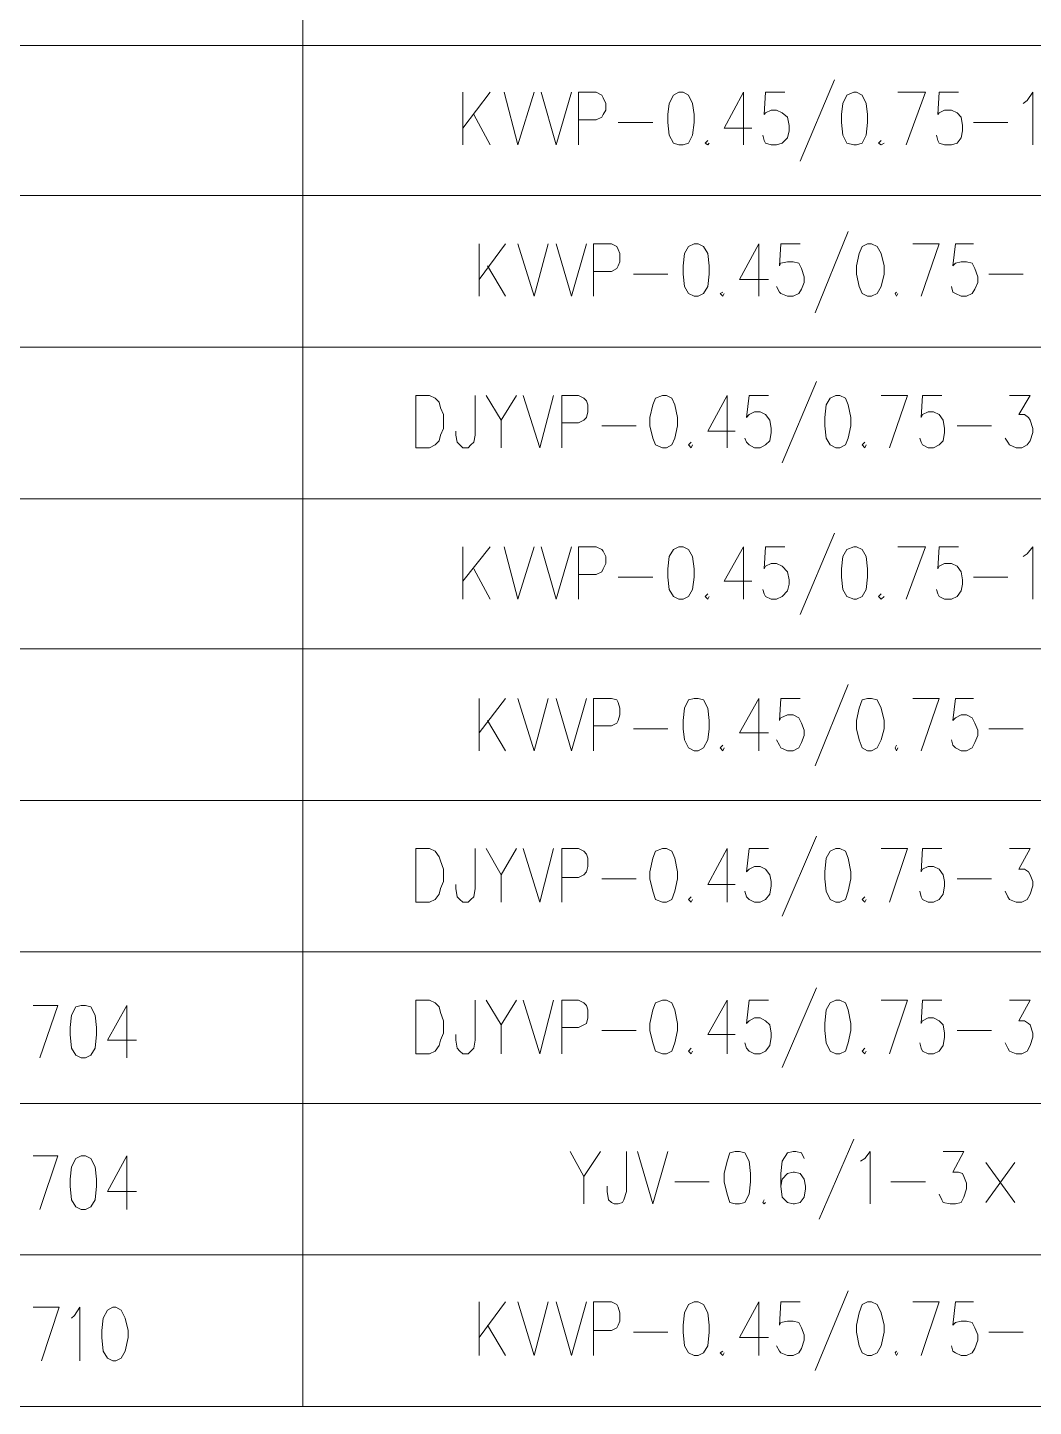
# Model space of a CAD drawing. Header units: millimetres. Extents: x 201 to 11482, y -7821 to 251.
# Drawn here: x 3370.3 to 3416.7, y -5564.6 to -5501 of the extents above; entities that cross this region are included whole.
import ezdxf

# ---------------------------------------------------------------- set-up
doc = ezdxf.new("R2010")
doc.units = ezdxf.units.MM

msp = doc.modelspace()

# ---------------------------------------------------------------- linework, layer by layer
at = {"color": 0, "lineweight": 18}
for points in [[(3323.277, -5494.868), (3323.277, -5501.853), (3383.031, -5501.853), (3383.031, -5494.868)], [(3323.277, -5501.853), (3323.277, -5508.774), (3383.031, -5508.774)], [(3383.031, -5501.853), (3432.878, -5501.853)], [(3383.031, -5501.853), (3383.031, -5508.774), (3432.878, -5508.774)], [(3407.542, -5503.44), (3405.954, -5507.187)], [(3391.667, -5504.012), (3390.397, -5505.663)], [(3390.397, -5506.425), (3390.397, -5504.012)], [(3392.302, -5504.012), (3392.937, -5506.425), (3393.699, -5504.012)], [(3394.016, -5504.012), (3394.715, -5506.425), (3395.413, -5504.012)], [(3395.731, -5506.425), (3395.731, -5504.012), (3396.556, -5504.012), (3396.81, -5504.139), (3396.874, -5504.266), (3397.001, -5504.52), (3397.001, -5504.837), (3396.874, -5505.028), (3396.81, -5505.155), (3396.556, -5505.282), (3395.731, -5505.282)], [(3400.366, -5504.012), (3400.112, -5504.139), (3399.922, -5504.52), (3399.858, -5505.028), (3399.858, -5505.409), (3399.922, -5505.98), (3400.112, -5506.361), (3400.366, -5506.425), (3400.557, -5506.425), (3400.811, -5506.361), (3401.001, -5505.98), (3401.065, -5505.409), (3401.065, -5505.028), (3401.001, -5504.52), (3400.811, -5504.139), (3400.557, -5504.012), (3400.366, -5504.012)], [(3403.351, -5506.425), (3403.351, -5504.012), (3402.462, -5505.663), (3403.732, -5505.663)], [(3405.256, -5504.012), (3404.367, -5504.012), (3404.303, -5505.028), (3404.367, -5504.964), (3404.621, -5504.837), (3404.875, -5504.837), (3405.129, -5504.964), (3405.383, -5505.155), (3405.446, -5505.536), (3405.446, -5505.79), (3405.383, -5506.107), (3405.129, -5506.361), (3404.875, -5506.425), (3404.621, -5506.425), (3404.367, -5506.361), (3404.303, -5506.234), (3404.24, -5505.98)], [(3408.431, -5504.012), (3408.113, -5504.139), (3407.923, -5504.52), (3407.859, -5505.028), (3407.859, -5505.409), (3407.923, -5505.98), (3408.113, -5506.361), (3408.431, -5506.425), (3408.558, -5506.425), (3408.812, -5506.361), (3409.002, -5505.98), (3409.066, -5505.409), (3409.066, -5505.028), (3409.002, -5504.52), (3408.812, -5504.139), (3408.558, -5504.012), (3408.431, -5504.012)], [(3410.463, -5504.012), (3411.733, -5504.012), (3410.844, -5506.425)], [(3413.257, -5504.012), (3412.368, -5504.012), (3412.304, -5505.028), (3412.368, -5504.964), (3412.622, -5504.837), (3412.939, -5504.837), (3413.193, -5504.964), (3413.384, -5505.155), (3413.447, -5505.536), (3413.447, -5505.79), (3413.384, -5506.107), (3413.193, -5506.361), (3412.939, -5506.425), (3412.622, -5506.425), (3412.368, -5506.361), (3412.304, -5506.234), (3412.241, -5505.98)], [(3416.241, -5504.52), (3416.432, -5504.393), (3416.686, -5504.012), (3416.686, -5506.425)], [(3390.905, -5505.028), (3391.667, -5506.425)], [(3397.572, -5505.409), (3399.16, -5505.409)], [(3413.955, -5505.409), (3415.543, -5505.409)], [(3401.7, -5506.234), (3401.573, -5506.361), (3401.7, -5506.425), (3401.763, -5506.361)], [(3409.701, -5506.234), (3409.574, -5506.361), (3409.701, -5506.425), (3409.828, -5506.361)], [(3323.277, -5508.774), (3323.277, -5515.759), (3383.031, -5515.759)], [(3383.031, -5508.774), (3383.031, -5515.759), (3432.878, -5515.759)], [(3408.177, -5510.425), (3406.653, -5514.172)], [(3392.365, -5510.997), (3391.159, -5512.648)], [(3391.159, -5513.41), (3391.159, -5510.997)], [(3392.937, -5510.997), (3393.699, -5513.41), (3394.334, -5510.997)], [(3394.715, -5510.997), (3395.413, -5513.41), (3396.112, -5510.997)], [(3396.429, -5513.41), (3396.429, -5510.997), (3397.255, -5510.997), (3397.509, -5511.124), (3397.572, -5511.251), (3397.636, -5511.441), (3397.636, -5511.822), (3397.572, -5512.013), (3397.509, -5512.14), (3397.255, -5512.267), (3396.429, -5512.267)], [(3401.065, -5510.997), (3400.811, -5511.124), (3400.62, -5511.441), (3400.557, -5512.013), (3400.557, -5512.394), (3400.62, -5512.965), (3400.811, -5513.283), (3401.065, -5513.41), (3401.255, -5513.41), (3401.509, -5513.283), (3401.7, -5512.965), (3401.763, -5512.394), (3401.763, -5512.013), (3401.7, -5511.441), (3401.509, -5511.124), (3401.255, -5510.997), (3401.065, -5510.997)], [(3404.049, -5513.41), (3404.049, -5510.997), (3403.16, -5512.648), (3404.494, -5512.648)], [(3405.954, -5510.997), (3405.065, -5510.997), (3405.002, -5512.013), (3405.065, -5511.886), (3405.383, -5511.822), (3405.637, -5511.822), (3405.891, -5511.886), (3406.018, -5512.14), (3406.145, -5512.521), (3406.145, -5512.775), (3406.018, -5513.092), (3405.891, -5513.283), (3405.637, -5513.41), (3405.383, -5513.41), (3405.065, -5513.283), (3405.002, -5513.219), (3404.875, -5512.965)], [(3409.066, -5510.997), (3408.812, -5511.124), (3408.685, -5511.441), (3408.558, -5512.013), (3408.558, -5512.394), (3408.685, -5512.965), (3408.812, -5513.283), (3409.066, -5513.41), (3409.256, -5513.41), (3409.51, -5513.283), (3409.701, -5512.965), (3409.828, -5512.394), (3409.828, -5512.013), (3409.701, -5511.441), (3409.51, -5511.124), (3409.256, -5510.997), (3409.066, -5510.997)], [(3411.161, -5510.997), (3412.368, -5510.997), (3411.542, -5513.41)], [(3413.955, -5510.997), (3413.13, -5510.997), (3413.003, -5512.013), (3413.13, -5511.886), (3413.384, -5511.822), (3413.638, -5511.822), (3413.892, -5511.886), (3414.019, -5512.14), (3414.146, -5512.521), (3414.146, -5512.775), (3414.019, -5513.092), (3413.892, -5513.283), (3413.638, -5513.41), (3413.384, -5513.41), (3413.13, -5513.283), (3413.003, -5513.219), (3412.939, -5512.965)], [(3391.54, -5512.013), (3392.365, -5513.41)], [(3398.271, -5512.394), (3399.858, -5512.394)], [(3414.654, -5512.394), (3416.241, -5512.394)], [(3402.398, -5513.219), (3402.271, -5513.283), (3402.398, -5513.41), (3402.462, -5513.283)], [(3410.399, -5513.219), (3410.336, -5513.283), (3410.399, -5513.41), (3410.463, -5513.283)], [(3323.277, -5515.759), (3323.277, -5522.744), (3383.031, -5522.744)], [(3383.031, -5515.759), (3383.031, -5522.744), (3432.878, -5522.744)], [(3406.716, -5517.347), (3405.129, -5521.093)], [(3388.238, -5520.395), (3388.238, -5517.982), (3388.873, -5517.982), (3389.127, -5518.109), (3389.317, -5518.299), (3389.381, -5518.553), (3389.508, -5518.871), (3389.508, -5519.506), (3389.381, -5519.823), (3389.317, -5520.077), (3389.127, -5520.268), (3388.873, -5520.395), (3388.238, -5520.395)], [(3390.968, -5517.982), (3390.968, -5519.823), (3390.905, -5520.141), (3390.778, -5520.268), (3390.651, -5520.395), (3390.397, -5520.395), (3390.27, -5520.268), (3390.143, -5520.141), (3390.079, -5519.823), (3390.079, -5519.633)], [(3391.476, -5517.982), (3392.175, -5519.125), (3392.873, -5517.982)], [(3393.191, -5517.982), (3393.953, -5520.395), (3394.588, -5517.982)], [(3394.969, -5520.395), (3394.969, -5517.982), (3395.731, -5517.982), (3395.985, -5518.109), (3396.112, -5518.236), (3396.175, -5518.426), (3396.175, -5518.744), (3396.112, -5518.998), (3395.985, -5519.125), (3395.731, -5519.252), (3394.969, -5519.252)], [(3399.604, -5517.982), (3399.287, -5518.109), (3399.16, -5518.426), (3399.033, -5518.998), (3399.033, -5519.379), (3399.16, -5519.95), (3399.287, -5520.268), (3399.604, -5520.395), (3399.795, -5520.395), (3400.049, -5520.268), (3400.176, -5519.95), (3400.303, -5519.379), (3400.303, -5518.998), (3400.176, -5518.426), (3400.049, -5518.109), (3399.795, -5517.982), (3399.604, -5517.982)], [(3402.589, -5520.395), (3402.589, -5517.982), (3401.7, -5519.633), (3402.97, -5519.633)], [(3404.494, -5517.982), (3403.605, -5517.982), (3403.478, -5518.998), (3403.605, -5518.871), (3403.859, -5518.744), (3404.113, -5518.744), (3404.367, -5518.871), (3404.557, -5519.125), (3404.621, -5519.506), (3404.621, -5519.696), (3404.557, -5520.077), (3404.367, -5520.268), (3404.113, -5520.395), (3403.859, -5520.395), (3403.605, -5520.268), (3403.478, -5520.141), (3403.414, -5519.95)], [(3407.605, -5517.982), (3407.351, -5518.109), (3407.161, -5518.426), (3407.097, -5518.998), (3407.097, -5519.379), (3407.161, -5519.95), (3407.351, -5520.268), (3407.605, -5520.395), (3407.796, -5520.395), (3408.05, -5520.268), (3408.177, -5519.95), (3408.304, -5519.379), (3408.304, -5518.998), (3408.177, -5518.426), (3408.05, -5518.109), (3407.796, -5517.982), (3407.605, -5517.982)], [(3409.701, -5517.982), (3410.907, -5517.982), (3410.082, -5520.395)], [(3412.495, -5517.982), (3411.606, -5517.982), (3411.542, -5518.998), (3411.606, -5518.871), (3411.86, -5518.744), (3412.114, -5518.744), (3412.368, -5518.871), (3412.558, -5519.125), (3412.622, -5519.506), (3412.622, -5519.696), (3412.558, -5520.077), (3412.368, -5520.268), (3412.114, -5520.395), (3411.86, -5520.395), (3411.606, -5520.268), (3411.542, -5520.141), (3411.479, -5519.95)], [(3415.606, -5517.982), (3416.559, -5517.982), (3416.051, -5518.871), (3416.305, -5518.871), (3416.495, -5518.998), (3416.559, -5519.125), (3416.686, -5519.506), (3416.686, -5519.696), (3416.559, -5520.077), (3416.432, -5520.268), (3416.178, -5520.395), (3415.924, -5520.395), (3415.606, -5520.268), (3415.543, -5520.141), (3415.416, -5519.95)], [(3392.175, -5519.125), (3392.175, -5520.395)], [(3396.81, -5519.379), (3398.398, -5519.379)], [(3413.193, -5519.379), (3414.781, -5519.379)], [(3400.938, -5520.141), (3400.811, -5520.268), (3400.938, -5520.395), (3401.001, -5520.268)], [(3408.939, -5520.141), (3408.812, -5520.268), (3408.939, -5520.395), (3409.002, -5520.268)], [(3323.277, -5522.744), (3323.277, -5529.666), (3383.031, -5529.666)], [(3383.031, -5522.744), (3383.031, -5529.666), (3432.878, -5529.666)], [(3407.542, -5524.332), (3405.954, -5528.078)], [(3391.667, -5524.967), (3390.397, -5526.554)], [(3390.397, -5527.38), (3390.397, -5524.967)], [(3392.302, -5524.967), (3392.937, -5527.38), (3393.699, -5524.967)], [(3394.016, -5524.967), (3394.715, -5527.38), (3395.413, -5524.967)], [(3395.731, -5527.38), (3395.731, -5524.967), (3396.556, -5524.967), (3396.81, -5525.094), (3396.874, -5525.157), (3397.001, -5525.411), (3397.001, -5525.729), (3396.874, -5525.983), (3396.81, -5526.11), (3396.556, -5526.237), (3395.731, -5526.237)], [(3400.366, -5524.967), (3400.112, -5525.094), (3399.922, -5525.411), (3399.858, -5525.983), (3399.858, -5526.364), (3399.922, -5526.935), (3400.112, -5527.253), (3400.366, -5527.38), (3400.557, -5527.38), (3400.811, -5527.253), (3401.001, -5526.935), (3401.065, -5526.364), (3401.065, -5525.983), (3401.001, -5525.411), (3400.811, -5525.094), (3400.557, -5524.967), (3400.366, -5524.967)], [(3403.351, -5527.38), (3403.351, -5524.967), (3402.462, -5526.554), (3403.732, -5526.554)], [(3405.256, -5524.967), (3404.367, -5524.967), (3404.303, -5525.983), (3404.367, -5525.856), (3404.621, -5525.729), (3404.875, -5525.729), (3405.129, -5525.856), (3405.383, -5526.11), (3405.446, -5526.491), (3405.446, -5526.681), (3405.383, -5526.999), (3405.129, -5527.253), (3404.875, -5527.38), (3404.621, -5527.38), (3404.367, -5527.253), (3404.303, -5527.126), (3404.24, -5526.935)], [(3408.431, -5524.967), (3408.113, -5525.094), (3407.923, -5525.411), (3407.859, -5525.983), (3407.859, -5526.364), (3407.923, -5526.935), (3408.113, -5527.253), (3408.431, -5527.38), (3408.558, -5527.38), (3408.812, -5527.253), (3409.002, -5526.935), (3409.066, -5526.364), (3409.066, -5525.983), (3409.002, -5525.411), (3408.812, -5525.094), (3408.558, -5524.967), (3408.431, -5524.967)], [(3410.463, -5524.967), (3411.733, -5524.967), (3410.844, -5527.38)], [(3413.257, -5524.967), (3412.368, -5524.967), (3412.304, -5525.983), (3412.368, -5525.856), (3412.622, -5525.729), (3412.939, -5525.729), (3413.193, -5525.856), (3413.384, -5526.11), (3413.447, -5526.491), (3413.447, -5526.681), (3413.384, -5526.999), (3413.193, -5527.253), (3412.939, -5527.38), (3412.622, -5527.38), (3412.368, -5527.253), (3412.304, -5527.126), (3412.241, -5526.935)], [(3416.241, -5525.411), (3416.432, -5525.284), (3416.686, -5524.967), (3416.686, -5527.38)], [(3390.905, -5525.983), (3391.667, -5527.38)], [(3397.572, -5526.364), (3399.16, -5526.364)], [(3413.955, -5526.364), (3415.543, -5526.364)], [(3401.7, -5527.126), (3401.573, -5527.253), (3401.7, -5527.38), (3401.763, -5527.253)], [(3409.701, -5527.126), (3409.574, -5527.253), (3409.701, -5527.38), (3409.828, -5527.253)], [(3323.277, -5529.666), (3323.277, -5536.651), (3383.031, -5536.651)], [(3383.031, -5529.666), (3383.031, -5536.651), (3432.878, -5536.651)], [(3408.177, -5531.317), (3406.653, -5535.063)], [(3392.365, -5531.952), (3391.159, -5533.539)], [(3391.159, -5534.365), (3391.159, -5531.952)], [(3392.937, -5531.952), (3393.699, -5534.365), (3394.334, -5531.952)], [(3394.715, -5531.952), (3395.413, -5534.365), (3396.112, -5531.952)], [(3396.429, -5534.365), (3396.429, -5531.952), (3397.255, -5531.952), (3397.509, -5532.015), (3397.572, -5532.142), (3397.636, -5532.396), (3397.636, -5532.714), (3397.572, -5532.968), (3397.509, -5533.095), (3397.255, -5533.222), (3396.429, -5533.222)], [(3401.065, -5531.952), (3400.811, -5532.015), (3400.62, -5532.396), (3400.557, -5532.968), (3400.557, -5533.349), (3400.62, -5533.857), (3400.811, -5534.238), (3401.065, -5534.365), (3401.255, -5534.365), (3401.509, -5534.238), (3401.7, -5533.857), (3401.763, -5533.349), (3401.763, -5532.968), (3401.7, -5532.396), (3401.509, -5532.015), (3401.255, -5531.952), (3401.065, -5531.952)], [(3404.049, -5534.365), (3404.049, -5531.952), (3403.16, -5533.539), (3404.494, -5533.539)], [(3405.954, -5531.952), (3405.065, -5531.952), (3405.002, -5532.968), (3405.065, -5532.841), (3405.383, -5532.714), (3405.637, -5532.714), (3405.891, -5532.841), (3406.018, -5533.095), (3406.145, -5533.412), (3406.145, -5533.666), (3406.018, -5533.984), (3405.891, -5534.238), (3405.637, -5534.365), (3405.383, -5534.365), (3405.065, -5534.238), (3405.002, -5534.111), (3404.875, -5533.857)], [(3409.066, -5531.952), (3408.812, -5532.015), (3408.685, -5532.396), (3408.558, -5532.968), (3408.558, -5533.349), (3408.685, -5533.857), (3408.812, -5534.238), (3409.066, -5534.365), (3409.256, -5534.365), (3409.51, -5534.238), (3409.701, -5533.857), (3409.828, -5533.349), (3409.828, -5532.968), (3409.701, -5532.396), (3409.51, -5532.015), (3409.256, -5531.952), (3409.066, -5531.952)], [(3411.161, -5531.952), (3412.368, -5531.952), (3411.542, -5534.365)], [(3413.955, -5531.952), (3413.13, -5531.952), (3413.003, -5532.968), (3413.13, -5532.841), (3413.384, -5532.714), (3413.638, -5532.714), (3413.892, -5532.841), (3414.019, -5533.095), (3414.146, -5533.412), (3414.146, -5533.666), (3414.019, -5533.984), (3413.892, -5534.238), (3413.638, -5534.365), (3413.384, -5534.365), (3413.13, -5534.238), (3413.003, -5534.111), (3412.939, -5533.857)], [(3391.54, -5532.968), (3392.365, -5534.365)], [(3398.271, -5533.349), (3399.858, -5533.349)], [(3414.654, -5533.349), (3416.241, -5533.349)], [(3402.398, -5534.111), (3402.271, -5534.238), (3402.398, -5534.365), (3402.462, -5534.238)], [(3410.399, -5534.111), (3410.336, -5534.238), (3410.399, -5534.365), (3410.463, -5534.238)], [(3323.277, -5536.651), (3323.277, -5543.636), (3383.031, -5543.636)], [(3383.031, -5536.651), (3383.031, -5543.636), (3432.878, -5543.636)], [(3388.238, -5541.35), (3388.238, -5538.873), (3388.873, -5538.873), (3389.127, -5539), (3389.317, -5539.254), (3389.381, -5539.445), (3389.508, -5539.826), (3389.508, -5540.397), (3389.381, -5540.715), (3389.317, -5540.969), (3389.127, -5541.223), (3388.873, -5541.35), (3388.238, -5541.35)], [(3390.968, -5538.873), (3390.968, -5540.715), (3390.905, -5541.096), (3390.778, -5541.223), (3390.651, -5541.35), (3390.397, -5541.35), (3390.27, -5541.223), (3390.143, -5541.096), (3390.079, -5540.715), (3390.079, -5540.524)], [(3391.476, -5538.873), (3392.175, -5540.08), (3392.873, -5538.873)], [(3393.191, -5538.873), (3393.953, -5541.35), (3394.588, -5538.873)], [(3394.969, -5541.35), (3394.969, -5538.873), (3395.731, -5538.873), (3395.985, -5539), (3396.112, -5539.127), (3396.175, -5539.318), (3396.175, -5539.699), (3396.112, -5539.953), (3395.985, -5540.08), (3395.731, -5540.207), (3394.969, -5540.207)], [(3399.604, -5538.873), (3399.287, -5539), (3399.16, -5539.318), (3399.033, -5539.953), (3399.033, -5540.27), (3399.16, -5540.842), (3399.287, -5541.223), (3399.604, -5541.35), (3399.795, -5541.35), (3400.049, -5541.223), (3400.176, -5540.842), (3400.303, -5540.27), (3400.303, -5539.953), (3400.176, -5539.318), (3400.049, -5539), (3399.795, -5538.873), (3399.604, -5538.873)], [(3402.589, -5541.35), (3402.589, -5538.873), (3401.7, -5540.524), (3402.97, -5540.524)], [(3404.494, -5538.873), (3403.605, -5538.873), (3403.478, -5539.953), (3403.605, -5539.826), (3403.859, -5539.699), (3404.113, -5539.699), (3404.367, -5539.826), (3404.557, -5540.08), (3404.621, -5540.397), (3404.621, -5540.588), (3404.557, -5540.969), (3404.367, -5541.223), (3404.113, -5541.35), (3403.859, -5541.35), (3403.605, -5541.223), (3403.478, -5541.096), (3403.414, -5540.842)], [(3406.716, -5538.302), (3405.129, -5541.985)], [(3407.605, -5538.873), (3407.351, -5539), (3407.161, -5539.318), (3407.097, -5539.953), (3407.097, -5540.27), (3407.161, -5540.842), (3407.351, -5541.223), (3407.605, -5541.35), (3407.796, -5541.35), (3408.05, -5541.223), (3408.177, -5540.842), (3408.304, -5540.27), (3408.304, -5539.953), (3408.177, -5539.318), (3408.05, -5539), (3407.796, -5538.873), (3407.605, -5538.873)], [(3409.701, -5538.873), (3410.907, -5538.873), (3410.082, -5541.35)], [(3412.495, -5538.873), (3411.606, -5538.873), (3411.542, -5539.953), (3411.606, -5539.826), (3411.86, -5539.699), (3412.114, -5539.699), (3412.368, -5539.826), (3412.558, -5540.08), (3412.622, -5540.397), (3412.622, -5540.588), (3412.558, -5540.969), (3412.368, -5541.223), (3412.114, -5541.35), (3411.86, -5541.35), (3411.606, -5541.223), (3411.542, -5541.096), (3411.479, -5540.842)], [(3415.606, -5538.873), (3416.559, -5538.873), (3416.051, -5539.826), (3416.305, -5539.826), (3416.495, -5539.953), (3416.559, -5540.08), (3416.686, -5540.397), (3416.686, -5540.588), (3416.559, -5540.969), (3416.432, -5541.223), (3416.178, -5541.35), (3415.924, -5541.35), (3415.606, -5541.223), (3415.543, -5541.096), (3415.416, -5540.842)], [(3392.175, -5540.08), (3392.175, -5541.35)], [(3396.81, -5540.27), (3398.398, -5540.27)], [(3413.193, -5540.27), (3414.781, -5540.27)], [(3400.938, -5541.096), (3400.811, -5541.223), (3400.938, -5541.35), (3401.001, -5541.223)], [(3408.939, -5541.096), (3408.812, -5541.223), (3408.939, -5541.35), (3409.002, -5541.223)], [(3323.277, -5550.621), (3383.031, -5550.621), (3383.031, -5543.636)], [(3383.031, -5550.621), (3432.878, -5550.621), (3432.878, -5543.636)], [(3388.238, -5548.335), (3388.238, -5545.858), (3388.873, -5545.858), (3389.127, -5545.985), (3389.317, -5546.176), (3389.381, -5546.43), (3389.508, -5546.811), (3389.508, -5547.382), (3389.381, -5547.7), (3389.317, -5547.954), (3389.127, -5548.208), (3388.873, -5548.335), (3388.238, -5548.335)], [(3390.968, -5545.858), (3390.968, -5547.7), (3390.905, -5548.081), (3390.778, -5548.208), (3390.651, -5548.335), (3390.397, -5548.335), (3390.27, -5548.208), (3390.143, -5548.081), (3390.079, -5547.7), (3390.079, -5547.446)], [(3391.476, -5545.858), (3392.175, -5547.001), (3392.873, -5545.858)], [(3393.191, -5545.858), (3393.953, -5548.335), (3394.588, -5545.858)], [(3394.969, -5548.335), (3394.969, -5545.858), (3395.731, -5545.858), (3395.985, -5545.985), (3396.112, -5546.112), (3396.175, -5546.303), (3396.175, -5546.684), (3396.112, -5546.938), (3395.985, -5547.001), (3395.731, -5547.128), (3394.969, -5547.128)], [(3399.604, -5545.858), (3399.287, -5545.985), (3399.16, -5546.303), (3399.033, -5546.938), (3399.033, -5547.255), (3399.16, -5547.827), (3399.287, -5548.208), (3399.604, -5548.335), (3399.795, -5548.335), (3400.049, -5548.208), (3400.176, -5547.827), (3400.303, -5547.255), (3400.303, -5546.938), (3400.176, -5546.303), (3400.049, -5545.985), (3399.795, -5545.858), (3399.604, -5545.858)], [(3402.589, -5548.335), (3402.589, -5545.858), (3401.7, -5547.446), (3402.97, -5547.446)], [(3404.494, -5545.858), (3403.605, -5545.858), (3403.478, -5546.938), (3403.605, -5546.811), (3403.859, -5546.684), (3404.113, -5546.684), (3404.367, -5546.811), (3404.557, -5547.001), (3404.621, -5547.382), (3404.621, -5547.573), (3404.557, -5547.954), (3404.367, -5548.208), (3404.113, -5548.335), (3403.859, -5548.335), (3403.605, -5548.208), (3403.478, -5548.081), (3403.414, -5547.827)], [(3406.716, -5545.287), (3405.129, -5548.97)], [(3407.605, -5545.858), (3407.351, -5545.985), (3407.161, -5546.303), (3407.097, -5546.938), (3407.097, -5547.255), (3407.161, -5547.827), (3407.351, -5548.208), (3407.605, -5548.335), (3407.796, -5548.335), (3408.05, -5548.208), (3408.177, -5547.827), (3408.304, -5547.255), (3408.304, -5546.938), (3408.177, -5546.303), (3408.05, -5545.985), (3407.796, -5545.858), (3407.605, -5545.858)], [(3409.701, -5545.858), (3410.907, -5545.858), (3410.082, -5548.335)], [(3412.495, -5545.858), (3411.606, -5545.858), (3411.542, -5546.938), (3411.606, -5546.811), (3411.86, -5546.684), (3412.114, -5546.684), (3412.368, -5546.811), (3412.558, -5547.001), (3412.622, -5547.382), (3412.622, -5547.573), (3412.558, -5547.954), (3412.368, -5548.208), (3412.114, -5548.335), (3411.86, -5548.335), (3411.606, -5548.208), (3411.542, -5548.081), (3411.479, -5547.827)], [(3415.606, -5545.858), (3416.559, -5545.858), (3416.051, -5546.811), (3416.305, -5546.811), (3416.495, -5546.938), (3416.559, -5547.001), (3416.686, -5547.382), (3416.686, -5547.573), (3416.559, -5547.954), (3416.432, -5548.208), (3416.178, -5548.335), (3415.924, -5548.335), (3415.606, -5548.208), (3415.543, -5548.081), (3415.416, -5547.827)], [(3370.585, -5546.112), (3371.728, -5546.112), (3370.902, -5548.525)], [(3372.807, -5546.112), (3372.553, -5546.176), (3372.363, -5546.557), (3372.299, -5547.128), (3372.299, -5547.446), (3372.363, -5548.081), (3372.553, -5548.398), (3372.807, -5548.525), (3372.998, -5548.525), (3373.252, -5548.398), (3373.442, -5548.081), (3373.506, -5547.446), (3373.506, -5547.128), (3373.442, -5546.557), (3373.252, -5546.176), (3372.998, -5546.112), (3372.807, -5546.112)], [(3374.903, -5548.525), (3374.903, -5546.112), (3374.014, -5547.7), (3375.347, -5547.7)], [(3392.175, -5547.001), (3392.175, -5548.335)], [(3396.81, -5547.255), (3398.398, -5547.255)], [(3413.193, -5547.255), (3414.781, -5547.255)], [(3400.938, -5548.081), (3400.811, -5548.208), (3400.938, -5548.335), (3401.001, -5548.208)], [(3408.939, -5548.081), (3408.812, -5548.208), (3408.939, -5548.335), (3409.002, -5548.208)], [(3323.277, -5557.606), (3383.031, -5557.606), (3383.031, -5550.621)], [(3383.031, -5557.606), (3432.878, -5557.606), (3432.878, -5550.621)], [(3408.431, -5552.272), (3406.843, -5555.955)], [(3395.35, -5552.843), (3395.985, -5553.986), (3396.747, -5552.843)], [(3397.953, -5552.843), (3397.953, -5554.685), (3397.826, -5555.066), (3397.763, -5555.193), (3397.572, -5555.256), (3397.382, -5555.256), (3397.255, -5555.193), (3397.128, -5555.066), (3397.064, -5554.685), (3397.064, -5554.431)], [(3398.461, -5552.843), (3399.16, -5555.256), (3399.858, -5552.843)], [(3402.97, -5552.843), (3402.716, -5552.907), (3402.589, -5553.288), (3402.462, -5553.859), (3402.462, -5554.24), (3402.589, -5554.812), (3402.716, -5555.193), (3402.97, -5555.256), (3403.16, -5555.256), (3403.414, -5555.193), (3403.605, -5554.812), (3403.668, -5554.24), (3403.668, -5553.859), (3403.605, -5553.288), (3403.414, -5552.907), (3403.16, -5552.843), (3402.97, -5552.843)], [(3406.145, -5553.161), (3406.018, -5552.907), (3405.764, -5552.843), (3405.637, -5552.843), (3405.383, -5552.907), (3405.129, -5553.288), (3405.065, -5553.859), (3405.065, -5554.431), (3405.129, -5554.939), (3405.383, -5555.193), (3405.637, -5555.256), (3405.7, -5555.256), (3405.954, -5555.193), (3406.145, -5554.939), (3406.208, -5554.558), (3406.208, -5554.431), (3406.145, -5554.113), (3405.954, -5553.859), (3405.7, -5553.796), (3405.637, -5553.796), (3405.383, -5553.859), (3405.129, -5554.113), (3405.065, -5554.431)], [(3408.748, -5553.288), (3408.939, -5553.161), (3409.193, -5552.843), (3409.193, -5555.256)], [(3412.558, -5552.843), (3413.511, -5552.843), (3413.003, -5553.796), (3413.257, -5553.796), (3413.447, -5553.859), (3413.511, -5553.986), (3413.638, -5554.304), (3413.638, -5554.558), (3413.511, -5554.939), (3413.384, -5555.193), (3413.13, -5555.256), (3412.876, -5555.256), (3412.558, -5555.193), (3412.495, -5555.066), (3412.368, -5554.812)], [(3370.585, -5553.034), (3371.728, -5553.034), (3370.902, -5555.51)], [(3372.807, -5553.034), (3372.553, -5553.161), (3372.363, -5553.542), (3372.299, -5554.113), (3372.299, -5554.431), (3372.363, -5555.066), (3372.553, -5555.383), (3372.807, -5555.51), (3372.998, -5555.51), (3373.252, -5555.383), (3373.442, -5555.066), (3373.506, -5554.431), (3373.506, -5554.113), (3373.442, -5553.542), (3373.252, -5553.161), (3372.998, -5553.034), (3372.807, -5553.034)], [(3374.903, -5555.51), (3374.903, -5553.034), (3374.014, -5554.685), (3375.347, -5554.685)], [(3414.527, -5553.351), (3415.86, -5555.193)], [(3414.527, -5555.193), (3415.86, -5553.351)], [(3395.985, -5553.986), (3395.985, -5555.256)], [(3400.176, -5554.24), (3401.763, -5554.24)], [(3410.145, -5554.24), (3411.733, -5554.24)], [(3404.303, -5555.066), (3404.24, -5555.193), (3404.303, -5555.256), (3404.367, -5555.193)], [(3323.277, -5564.591), (3383.031, -5564.591), (3383.031, -5557.606)], [(3383.031, -5564.591), (3432.878, -5564.591), (3432.878, -5557.606)], [(3408.177, -5559.257), (3406.653, -5562.94)], [(3392.365, -5559.765), (3391.159, -5561.416)], [(3391.159, -5562.241), (3391.159, -5559.765)], [(3392.937, -5559.765), (3393.699, -5562.241), (3394.334, -5559.765)], [(3394.715, -5559.765), (3395.413, -5562.241), (3396.112, -5559.765)], [(3396.429, -5562.241), (3396.429, -5559.765), (3397.255, -5559.765), (3397.509, -5559.892), (3397.572, -5560.019), (3397.636, -5560.273), (3397.636, -5560.654), (3397.572, -5560.844), (3397.509, -5560.971), (3397.255, -5561.098), (3396.429, -5561.098)], [(3401.065, -5559.765), (3400.811, -5559.892), (3400.62, -5560.273), (3400.557, -5560.844), (3400.557, -5561.162), (3400.62, -5561.797), (3400.811, -5562.114), (3401.065, -5562.241), (3401.255, -5562.241), (3401.509, -5562.114), (3401.7, -5561.797), (3401.763, -5561.162), (3401.763, -5560.844), (3401.7, -5560.273), (3401.509, -5559.892), (3401.255, -5559.765), (3401.065, -5559.765)], [(3404.049, -5562.241), (3404.049, -5559.765), (3403.16, -5561.416), (3404.494, -5561.416)], [(3405.954, -5559.765), (3405.065, -5559.765), (3405.002, -5560.844), (3405.065, -5560.717), (3405.383, -5560.654), (3405.637, -5560.654), (3405.891, -5560.717), (3406.018, -5560.971), (3406.145, -5561.289), (3406.145, -5561.543), (3406.018, -5561.924), (3405.891, -5562.114), (3405.637, -5562.241), (3405.383, -5562.241), (3405.065, -5562.114), (3405.002, -5562.051), (3404.875, -5561.797)], [(3409.066, -5559.765), (3408.812, -5559.892), (3408.685, -5560.273), (3408.558, -5560.844), (3408.558, -5561.162), (3408.685, -5561.797), (3408.812, -5562.114), (3409.066, -5562.241), (3409.256, -5562.241), (3409.51, -5562.114), (3409.701, -5561.797), (3409.828, -5561.162), (3409.828, -5560.844), (3409.701, -5560.273), (3409.51, -5559.892), (3409.256, -5559.765), (3409.066, -5559.765)], [(3411.161, -5559.765), (3412.368, -5559.765), (3411.542, -5562.241)], [(3413.955, -5559.765), (3413.13, -5559.765), (3413.003, -5560.844), (3413.13, -5560.717), (3413.384, -5560.654), (3413.638, -5560.654), (3413.892, -5560.717), (3414.019, -5560.971), (3414.146, -5561.289), (3414.146, -5561.543), (3414.019, -5561.924), (3413.892, -5562.114), (3413.638, -5562.241), (3413.384, -5562.241), (3413.13, -5562.114), (3413.003, -5562.051), (3412.939, -5561.797)], [(3370.585, -5560.019), (3371.791, -5560.019), (3370.966, -5562.495)], [(3372.363, -5560.527), (3372.49, -5560.4), (3372.744, -5560.019), (3372.744, -5562.495)], [(3374.268, -5560.019), (3374.014, -5560.146), (3373.823, -5560.527), (3373.76, -5561.098), (3373.76, -5561.416), (3373.823, -5562.051), (3374.014, -5562.368), (3374.268, -5562.495), (3374.395, -5562.495), (3374.649, -5562.368), (3374.839, -5562.051), (3374.966, -5561.416), (3374.966, -5561.098), (3374.839, -5560.527), (3374.649, -5560.146), (3374.395, -5560.019), (3374.268, -5560.019)], [(3391.54, -5560.844), (3392.365, -5562.241)], [(3398.271, -5561.162), (3399.858, -5561.162)], [(3414.654, -5561.162), (3416.241, -5561.162)], [(3402.398, -5562.051), (3402.271, -5562.114), (3402.398, -5562.241), (3402.462, -5562.114)], [(3410.399, -5562.051), (3410.336, -5562.114), (3410.399, -5562.241), (3410.463, -5562.114)]]:
    msp.add_lwpolyline(points, dxfattribs=at)

doc.saveas('drawing.dxf')
